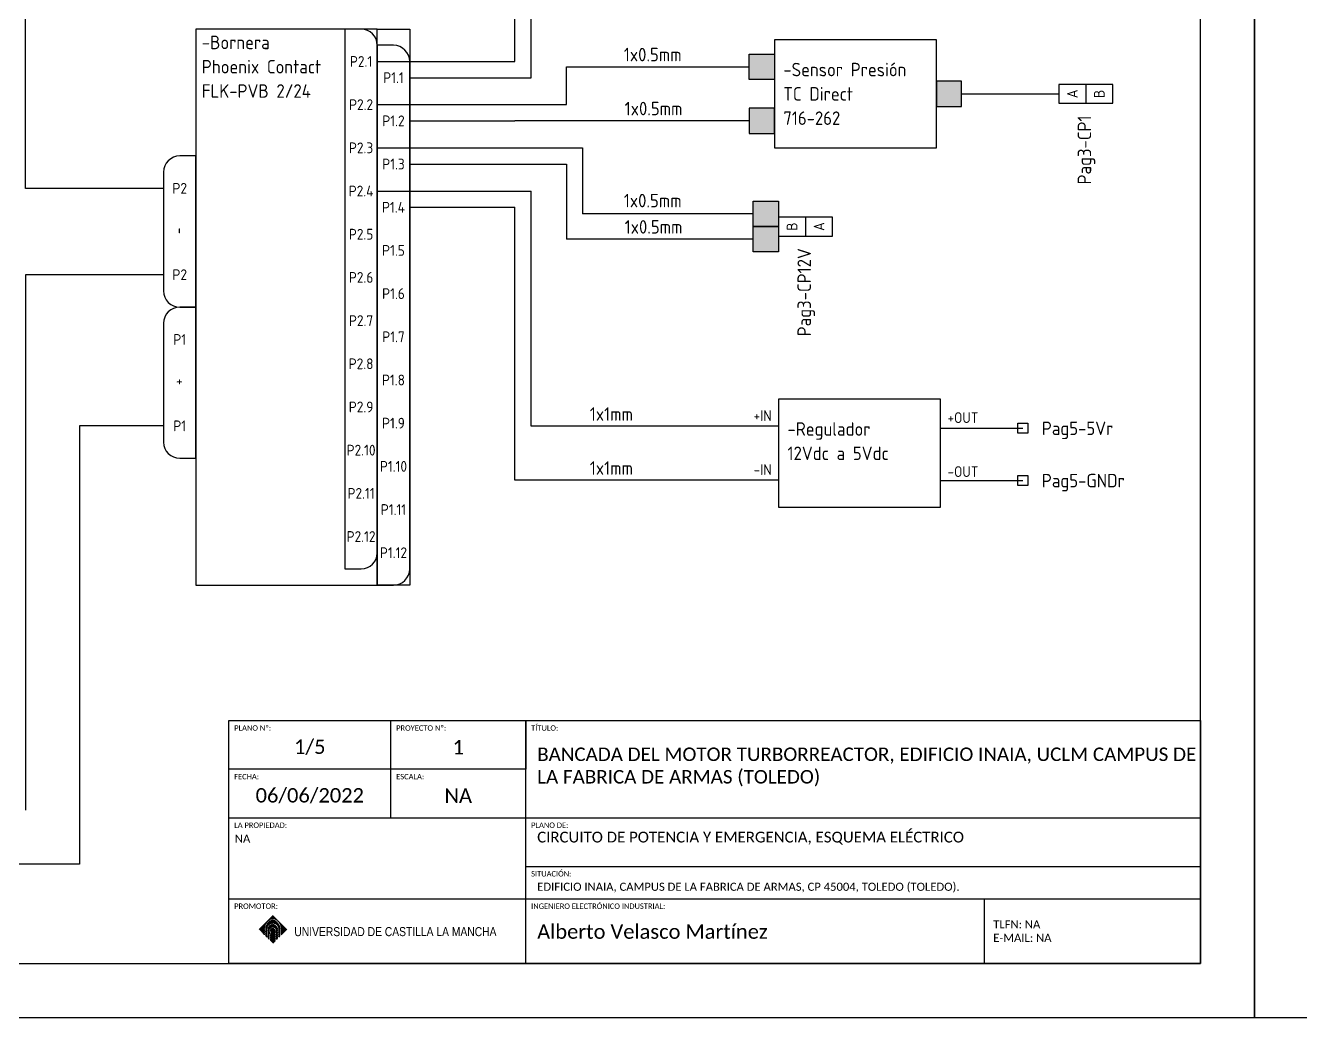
# Model space of a CAD drawing. Header units: millimetres. Extents: x 0 to 2100, y 0 to 297.
# Drawn here: x 192.3 to 428.5, y 0 to 183.8 of the extents above; entities that cross this region are included whole.
import ezdxf
from ezdxf.enums import TextEntityAlignment as Align

# ---------------------------------------------------------------- set-up
doc = ezdxf.new("R2010")
doc.units = ezdxf.units.MM
doc.layers.add('00_Leyenda', color=250, linetype='Continuous', lineweight=15)
doc.layers.add('Cajetin', color=7, linetype='Continuous', plot=False)
for name, color, linetype in [('Cajetin1', 7, 'Continuous'), ('Hoja', 7, 'Continuous'), ('MISC', 7, 'Continuous'), ('SYMS', 7, 'Continuous'), ('TAGS', 178, 'Continuous'), ('TERMS', 250, 'Continuous'), ('WIREREF', 10, 'Continuous')]:
    doc.layers.add(name, color=color, linetype=linetype)
doc.layers.add('LOGO CLM', color=7, linetype='Continuous', true_color=0xffffff)
doc.styles.add('estilo3', font='gdt.shx')
doc.styles.get("Standard").update_dxf_attribs({"font": 'arial.ttf'})
doc.styles.add('WD', font='isocp2.shx')
doc.styles.add('WD_IEC', font='ISOCP2.shx', dxfattribs={"width": 0.9, "height": 4})

# ---------------------------------------------------------------- blocks, each defined once
blk = doc.blocks.new('HCN1_14P_321D')
at = {"layer": 'SYMS'}
for p, q in [((0, 6), (-3, 6)), ((0, -22), (0, 6)), ((-6, 3), (-6, -19)), ((-3, -22), (0, -22))]:
    blk.add_line(p, q, dxfattribs=at)
for centre, start, end in [((-3, 3), 90, 180), ((-3, -19), 180, 270)]:
    blk.add_arc(centre, 3, start, end, dxfattribs=at)
at = {"layer": 'SYMS', "style": 'WD_IEC'}
for tag, p in [('DESC1', (-2, 25.5)), ('DESC2', (-2, 22)), ('DESC3', (-2, 18.5)), ('INST', (-2, 15)), ('LOC', (-2, 11.5)), ('TAG1', (-2, 8))]:
    blk.add_attdef(tag, text='', height=2.5, dxfattribs=at).set_placement(p, align=Align.RIGHT)
for tag, p, height in [('XREF', (19, 7.42), 2.5), ('X4_TINY_DOT_DONT_REMOVE_01P', (-6, 0), 0.0016), ('X4_TINY_DOT_DONT_REMOVE_02P', (-6, -16), 0.0016)]:
    blk.add_attdef(tag, p, '', height=height, dxfattribs=at)
at = {"layer": 'SYMS', "linetype": 'Continuous', "style": 'WD_IEC', "width": 0.9, "flags": 8}
for tag, p in [('TERMDESC01P', (-8, 1)), ('TERMDESC02P', (-8, -15))]:
    blk.add_attdef(tag, text='', height=2, dxfattribs=at).set_placement(p, align=Align.RIGHT)
at = {"layer": 'SYMS', "style": 'WD_IEC'}
for tag, p in [('TERM01P', (-3, 0)), ('TERM02P', (-3, -16))]:
    blk.add_attdef(tag, text='', height=2, dxfattribs=at).set_placement(p, align=Align.MIDDLE_CENTER)
at = {"layer": 'SYMS', "style": 'WD_IEC', "flags": 1}
for tag, p, height in [('X4TERM01P', (-6, 0), 0.32), ('ASSYCODE', (-5, -2.5), 1), ('WDBLKNAM', (-2.48, -0.99), 0.32), ('GENDER', (-2.43, -0.43), 0.32), ('MFG', (5.25, -3.5), 1.5), ('FAMILY', (-5, -4), 1), ('CATDESC', (-5, -5.5), 1), ('ACE_FLAG', (0, -3.33), 0.32), ('CAT', (5.25, -6), 1.5), ('X4TERM02P', (-6, -16), 0.32), ('X8LINK', (-3, -24), 0.32)]:
    blk.add_attdef(tag, p, '', height=height, dxfattribs=at)
at = {"layer": 'SYMS', "linetype": 'Continuous', "style": 'WD_IEC', "width": 0.9, "flags": 8}
for tag, p in [('X4WIRE01P', (-8, -1)), ('X4WIRE02P', (-8, -17))]:
    blk.add_attdef(tag, text='', height=2, dxfattribs=at).set_placement(p, align=Align.TOP_RIGHT)
blk = doc.blocks.new('HCN1_14P_32B4')
at = {"layer": 'SYMS'}
for p, q in [((0, 6), (-3, 6)), ((0, -22), (0, 6)), ((-6, 3), (-6, -19)), ((-3, -22), (0, -22))]:
    blk.add_line(p, q, dxfattribs=at)
for centre, start, end in [((-3, 3), 90, 180), ((-3, -19), 180, 270)]:
    blk.add_arc(centre, 3, start, end, dxfattribs=at)
at = {"layer": 'SYMS', "style": 'WD_IEC'}
for tag, p in [('DESC1', (-2, 25.5)), ('DESC2', (-2, 22)), ('DESC3', (-2, 18.5)), ('INST', (-2, 15)), ('LOC', (-2, 11.5)), ('TAG1', (-2, 8))]:
    blk.add_attdef(tag, text='', height=2.5, dxfattribs=at).set_placement(p, align=Align.RIGHT)
for tag, p, height in [('XREF', (19, 7.42), 2.5), ('X4_TINY_DOT_DONT_REMOVE_01P', (-6, 0), 0.0016), ('X4_TINY_DOT_DONT_REMOVE_02P', (-6, -16), 0.0016)]:
    blk.add_attdef(tag, p, '', height=height, dxfattribs=at)
at = {"layer": 'SYMS', "linetype": 'Continuous', "style": 'WD_IEC', "width": 0.9, "flags": 8}
for tag, p in [('TERMDESC01P', (-8, 1)), ('TERMDESC02P', (-8, -15))]:
    blk.add_attdef(tag, text='', height=2, dxfattribs=at).set_placement(p, align=Align.RIGHT)
at = {"layer": 'SYMS', "style": 'WD_IEC'}
for tag, p in [('TERM01P', (-3, 0)), ('TERM02P', (-3, -16))]:
    blk.add_attdef(tag, text='', height=2, dxfattribs=at).set_placement(p, align=Align.MIDDLE_CENTER)
at = {"layer": 'SYMS', "style": 'WD_IEC', "flags": 1}
for tag, p, height in [('X4TERM01P', (-6, 0), 0.32), ('ASSYCODE', (-5, -2.5), 1), ('WDBLKNAM', (-2.48, -0.99), 0.32), ('GENDER', (-2.43, -0.43), 0.32), ('MFG', (5.25, -3.5), 1.5), ('FAMILY', (-5, -4), 1), ('CATDESC', (-5, -5.5), 1), ('ACE_FLAG', (0, -3.33), 0.32), ('CAT', (5.25, -6), 1.5), ('X4TERM02P', (-6, -16), 0.32), ('X8LINK', (-3, -24), 0.32)]:
    blk.add_attdef(tag, p, '', height=height, dxfattribs=at)
at = {"layer": 'SYMS', "linetype": 'Continuous', "style": 'WD_IEC', "width": 0.9, "flags": 8}
for tag, p in [('X4WIRE01P', (-8, -1)), ('X4WIRE02P', (-8, -17))]:
    blk.add_attdef(tag, text='', height=2, dxfattribs=at).set_placement(p, align=Align.TOP_RIGHT)
blk = doc.blocks.new('HCN2_11P_3BE9')
at = {"layer": 'SYMS'}
for p, q in [((3, 6), (0, 6)), ((0, 6), (0, -94)), ((6, -91), (6, 3)), ((0, -94), (3, -94))]:
    blk.add_line(p, q, dxfattribs=at)
for centre, start, end in [((3, 3), 360, 90), ((3, -91), 270, 0)]:
    blk.add_arc(centre, 3, start, end, dxfattribs=at)
at = {"layer": 'SYMS', "style": 'WD_IEC'}
for tag, p, height in [('DESC1', (2, 25.5), 2.5), ('DESC2', (2, 22), 2.5), ('DESC3', (2, 18.5), 2.5), ('INST', (2, 15), 2.5), ('LOC', (2, 11.5), 2.5), ('TAG2', (2, 8), 2.5), ('XREF', (18.33, 7.42), 2.5), ('X1_TINY_DOT_DONT_REMOVE_01P', (6, 0), 0.0016), ('X1_TINY_DOT_DONT_REMOVE_02P', (6, -8), 0.0016), ('X1_TINY_DOT_DONT_REMOVE_03P', (6, -16), 0.0016), ('X1_TINY_DOT_DONT_REMOVE_04P', (6, -24), 0.0016), ('X1_TINY_DOT_DONT_REMOVE_05P', (6, -32), 0.0016), ('X1_TINY_DOT_DONT_REMOVE_06P', (6, -40), 0.0016), ('X1_TINY_DOT_DONT_REMOVE_07P', (6, -48), 0.0016), ('X1_TINY_DOT_DONT_REMOVE_08P', (6, -56), 0.0016), ('X1_TINY_DOT_DONT_REMOVE_09P', (6, -64), 0.0016), ('X1_TINY_DOT_DONT_REMOVE_10P', (6, -72), 0.0016), ('X1_TINY_DOT_DONT_REMOVE_11P', (6, -80), 0.0016), ('X1_TINY_DOT_DONT_REMOVE_12P', (6, -88), 0.0016)]:
    blk.add_attdef(tag, p, '', height=height, dxfattribs=at)
at = {"layer": 'SYMS', "flags": 1}
for tag, p, height, style in [('X2LINK', (3, 8), 0.32, 'WD_IEC'), ('WDBLKNAM', (0, 0), 0.01, 'WD'), ('X1TERM01P', (6, 0), 0.32, 'WD_IEC'), ('GENDER', (2.93, -1.23), 0.32, 'WD_IEC'), ('FAMILY', (-5, -4), 1, 'WD_IEC'), ('ACE_FLAG', (0, -3.33), 0.32, 'WD_IEC'), ('X1TERM02P', (6, -8), 0.32, 'WD_IEC'), ('X1TERM03P', (6, -16), 0.32, 'WD_IEC'), ('X1TERM04P', (6, -24), 0.32, 'WD_IEC'), ('X1TERM05P', (6, -32), 0.32, 'WD_IEC'), ('X1TERM06P', (6, -40), 0.32, 'WD_IEC'), ('X1TERM07P', (6, -48), 0.32, 'WD_IEC'), ('X1TERM08P', (6, -56), 0.32, 'WD_IEC'), ('X1TERM09P', (6, -64), 0.32, 'WD_IEC'), ('X1TERM10P', (6, -72), 0.32, 'WD_IEC'), ('X1TERM11P', (6, -80), 0.32, 'WD_IEC'), ('X1TERM12P', (6, -88), 0.32, 'WD_IEC'), ('X8LINK', (3, -96), 0.32, 'WD_IEC')]:
    blk.add_attdef(tag, p, '', height=height, dxfattribs=dict(at, style=style))
at = {"layer": 'SYMS', "linetype": 'Continuous', "style": 'WD_IEC', "width": 0.9, "flags": 8}
for tag, p in [('TERMDESC01P', (8, 1)), ('TERMDESC02P', (8, -7)), ('TERMDESC03P', (8, -15)), ('TERMDESC04P', (8, -23)), ('TERMDESC05P', (8, -31)), ('TERMDESC06P', (8, -39)), ('TERMDESC07P', (8, -47)), ('TERMDESC08P', (8, -55)), ('TERMDESC09P', (8, -63)), ('TERMDESC10P', (8, -71)), ('TERMDESC11P', (8, -79)), ('TERMDESC12P', (8, -87))]:
    blk.add_attdef(tag, p, '', height=2, dxfattribs=at)
at = {"layer": 'SYMS', "style": 'WD_IEC'}
for tag, p in [('TERM01P', (3, 0)), ('TERM02P', (3, -8)), ('TERM03P', (3, -16)), ('TERM04P', (3, -24)), ('TERM05P', (3, -32)), ('TERM06P', (3, -40)), ('TERM07P', (3, -48)), ('TERM08P', (3, -56)), ('TERM09P', (3, -64)), ('TERM10P', (3, -72)), ('TERM11P', (3, -80)), ('TERM12P', (3, -88))]:
    blk.add_attdef(tag, text='', height=2, dxfattribs=at).set_placement(p, align=Align.MIDDLE_CENTER)
at = {"layer": 'SYMS', "linetype": 'Continuous', "style": 'WD_IEC', "width": 0.9, "flags": 8}
for tag, p in [('X1WIRE01P', (8, -1)), ('X1WIRE02P', (8, -9)), ('X1WIRE03P', (8, -17)), ('X1WIRE04P', (8, -25)), ('X1WIRE05P', (8, -33)), ('X1WIRE06P', (8, -41)), ('X1WIRE07P', (8, -49)), ('X1WIRE08P', (8, -57)), ('X1WIRE09P', (8, -65)), ('X1WIRE10P', (8, -73)), ('X1WIRE11P', (8, -81)), ('X1WIRE12P', (8, -89))]:
    blk.add_attdef(tag, text='', height=2, dxfattribs=at).set_placement(p, align=Align.TOP_LEFT)
blk = doc.blocks.new('HCN2_11P_3E40')
at = {"layer": 'SYMS'}
for p, q in [((3, 6), (0, 6)), ((0, 6), (0, -94)), ((6, -91), (6, 3)), ((0, -94), (3, -94))]:
    blk.add_line(p, q, dxfattribs=at)
for centre, start, end in [((3, 3), 0, 90), ((3, -91), 270, 0)]:
    blk.add_arc(centre, 3, start, end, dxfattribs=at)
at = {"layer": 'SYMS', "style": 'WD_IEC'}
for tag, p, height in [('DESC1', (2, 25.5), 2.5), ('DESC2', (2, 22), 2.5), ('DESC3', (2, 18.5), 2.5), ('INST', (2, 15), 2.5), ('LOC', (2, 11.5), 2.5), ('TAG2', (2, 8), 2.5), ('XREF', (18.33, 7.42), 2.5), ('X1_TINY_DOT_DONT_REMOVE_01P', (6, 0), 0.0016), ('X1_TINY_DOT_DONT_REMOVE_02P', (6, -8), 0.0016), ('X1_TINY_DOT_DONT_REMOVE_03P', (6, -16), 0.0016), ('X1_TINY_DOT_DONT_REMOVE_04P', (6, -24), 0.0016), ('X1_TINY_DOT_DONT_REMOVE_05P', (6, -32), 0.0016), ('X1_TINY_DOT_DONT_REMOVE_06P', (6, -40), 0.0016), ('X1_TINY_DOT_DONT_REMOVE_07P', (6, -48), 0.0016), ('X1_TINY_DOT_DONT_REMOVE_08P', (6, -56), 0.0016), ('X1_TINY_DOT_DONT_REMOVE_09P', (6, -64), 0.0016), ('X1_TINY_DOT_DONT_REMOVE_10P', (6, -72), 0.0016), ('X1_TINY_DOT_DONT_REMOVE_11P', (6, -80), 0.0016), ('X1_TINY_DOT_DONT_REMOVE_12P', (6, -88), 0.0016)]:
    blk.add_attdef(tag, p, '', height=height, dxfattribs=at)
at = {"layer": 'SYMS', "flags": 1}
for tag, p, height, style in [('X2LINK', (3, 8), 0.32, 'WD_IEC'), ('WDBLKNAM', (0, 0), 0.01, 'WD'), ('X1TERM01P', (6, 0), 0.32, 'WD_IEC'), ('GENDER', (2.93, -1.23), 0.32, 'WD_IEC'), ('FAMILY', (-5, -4), 1, 'WD_IEC'), ('ACE_FLAG', (0, -3.33), 0.32, 'WD_IEC'), ('X1TERM02P', (6, -8), 0.32, 'WD_IEC'), ('X1TERM03P', (6, -16), 0.32, 'WD_IEC'), ('X1TERM04P', (6, -24), 0.32, 'WD_IEC'), ('X1TERM05P', (6, -32), 0.32, 'WD_IEC'), ('X1TERM06P', (6, -40), 0.32, 'WD_IEC'), ('X1TERM07P', (6, -48), 0.32, 'WD_IEC'), ('X1TERM08P', (6, -56), 0.32, 'WD_IEC'), ('X1TERM09P', (6, -64), 0.32, 'WD_IEC'), ('X1TERM10P', (6, -72), 0.32, 'WD_IEC'), ('X1TERM11P', (6, -80), 0.32, 'WD_IEC'), ('X1TERM12P', (6, -88), 0.32, 'WD_IEC'), ('X8LINK', (3, -96), 0.32, 'WD_IEC')]:
    blk.add_attdef(tag, p, '', height=height, dxfattribs=dict(at, style=style))
at = {"layer": 'SYMS', "linetype": 'Continuous', "style": 'WD_IEC', "width": 0.9, "flags": 8}
for tag, p in [('TERMDESC01P', (8, 1)), ('TERMDESC02P', (8, -7)), ('TERMDESC03P', (8, -15)), ('TERMDESC04P', (8, -23)), ('TERMDESC05P', (8, -31)), ('TERMDESC06P', (8, -39)), ('TERMDESC07P', (8, -47)), ('TERMDESC08P', (8, -55)), ('TERMDESC09P', (8, -63)), ('TERMDESC10P', (8, -71)), ('TERMDESC11P', (8, -79)), ('TERMDESC12P', (8, -87))]:
    blk.add_attdef(tag, p, '', height=2, dxfattribs=at)
at = {"layer": 'SYMS', "style": 'WD_IEC'}
for tag, p in [('TERM01P', (3, 0)), ('TERM02P', (3, -8)), ('TERM03P', (3, -16)), ('TERM04P', (3, -24)), ('TERM05P', (3, -32)), ('TERM06P', (3, -40)), ('TERM07P', (3, -48)), ('TERM08P', (3, -56)), ('TERM09P', (3, -64)), ('TERM10P', (3, -72)), ('TERM11P', (3, -80)), ('TERM12P', (3, -88))]:
    blk.add_attdef(tag, text='', height=2, dxfattribs=at).set_placement(p, align=Align.MIDDLE_CENTER)
at = {"layer": 'SYMS', "linetype": 'Continuous', "style": 'WD_IEC', "width": 0.9, "flags": 8}
for tag, p in [('X1WIRE01P', (8, -1)), ('X1WIRE02P', (8, -9)), ('X1WIRE03P', (8, -17)), ('X1WIRE04P', (8, -25)), ('X1WIRE05P', (8, -33)), ('X1WIRE06P', (8, -41)), ('X1WIRE07P', (8, -49)), ('X1WIRE08P', (8, -57)), ('X1WIRE09P', (8, -65)), ('X1WIRE10P', (8, -73)), ('X1WIRE11P', (8, -81)), ('X1WIRE12P', (8, -89))]:
    blk.add_attdef(tag, text='', height=2, dxfattribs=at).set_placement(p, align=Align.TOP_LEFT)
blk = doc.blocks.new('VSP1001')
for p, q in [((1.75, 5), (-1.75, 5)), ((-1.75, 5), (-1.75, -5)), ((1.75, -5), (1.75, 5)), ((1.75, 0), (-1.75, 0)), ((-1.75, -5), (1.75, -5))]:
    blk.add_line(p, q)
at = {"linetype": 'Continuous', "style": 'WD_IEC', "width": 0.9, "flags": 8}
blk.add_attdef('TERMDESC01', (-1, 6), '', height=2, rotation=90, dxfattribs=at)
blk.add_attdef('X2WIRE01', text='', height=2, rotation=90, dxfattribs=at).set_placement((1, 6), align=Align.TOP_LEFT)
at = {"style": 'WD_IEC'}
for tag, p in [('INST', (-4, 5)), ('LOC', (-4, 2)), ('TAG1', (-4, -1)), ('DESC1', (-4, -4.1)), ('DESC2', (-4, -7.85)), ('DESC3', (-4, -11.6))]:
    blk.add_attdef(tag, text='', height=2.5, dxfattribs=at).set_placement(p, align=Align.RIGHT)
at = {"style": 'WD_IEC', "width": 0.9, "flags": 1}
for tag, p in [('ACE_FLAG', (-0.5, 4.5)), ('X2TERM01', (0, 5)), ('CAT', (-0.96, 0.48)), ('MFG', (-0.88, 1.65)), ('ASSYCODE', (-1.03, -0.58)), ('FAMILY', (-1.03, -1.66)), ('X8TERM02', (0, -5))]:
    blk.add_attdef(tag, p, '', height=0.25, dxfattribs=at)
at = {"style": 'WD_IEC'}
for tag, p in [('TERM01', (0, 2.5)), ('TERM02', (0, -2.5))]:
    blk.add_attdef(tag, text='', height=2, dxfattribs=at).set_placement(p, align=Align.MIDDLE_CENTER)
at = {"linetype": 'Continuous', "style": 'WD_IEC', "width": 0.9, "flags": 8}
blk.add_attdef('TERMDESC02', text='', height=2, rotation=90, dxfattribs=at).set_placement((-1, -6), align=Align.RIGHT)
blk.add_attdef('X8WIRE02', text='', height=2, rotation=90, dxfattribs=at).set_placement((1, -6), align=Align.TOP_RIGHT)

msp = doc.modelspace()

# ---------------------------------------------------------------- hatches: boundary and pattern name
h = msp.add_hatch(color=256)
h.dxf.hatch_style = 1
h.paths.add_polyline_path([(331.06, 178.43), (326.38, 178.43), (326.38, 173.75), (331.06, 173.75)])
h = msp.add_hatch(color=2)
h.dxf.hatch_style = 1
h.paths.add_polyline_path([(365.74, 173.43), (361.06, 173.43), (361.06, 168.75), (365.74, 168.75)])
h = msp.add_hatch(color=1)
h.dxf.hatch_style = 1
h.paths.add_polyline_path([(331.06, 168.43), (326.38, 168.43), (326.38, 163.75), (331.06, 163.75)])
h = msp.add_hatch(color=1)
h.dxf.hatch_style = 1
h.paths.add_polyline_path([(331.83, 146.51), (327.15, 146.51), (327.15, 141.83), (331.83, 141.83)])
at = {"layer": 'WIREREF', "true_color": 0x000000}
h = msp.add_hatch(color=18, dxfattribs=at)
h.dxf.hatch_style = 1
h.paths.add_polyline_path([(327.15, 151.19), (327.15, 146.51), (331.83, 146.51), (331.83, 151.19)])

# ---------------------------------------------------------------- linework, layer by layer
for points in [[(257.5, 183.09), (223.91, 183.09), (223.91, 80.09), (257.5, 80.09)], [(257.5, 183.09), (263.5, 183.09), (263.5, 80.09), (257.5, 80.09)], [(331.06, 161.09), (361.06, 161.09), (361.06, 181.09), (331.06, 181.09)], [(326.38, 178.43), (331.06, 178.43), (331.06, 173.75), (326.38, 173.75)], [(361.06, 168.75), (365.74, 168.75), (365.74, 173.43), (361.06, 173.43)], [(326.38, 163.75), (331.06, 163.75), (331.06, 168.43), (326.38, 168.43)], [(327.15, 151.19), (331.83, 151.19), (331.83, 146.51), (327.15, 146.51)], [(327.15, 146.51), (331.83, 146.51), (331.83, 141.83), (327.15, 141.83)], [(331.83, 94.51), (361.83, 94.51), (361.83, 114.51), (331.83, 114.51)]]:
    msp.add_lwpolyline(points, close=True)
at = {"color": 18, "true_color": 0x000000}
for points in [[(376.14, 110.08), (378.01, 110.08), (378.01, 108.21), (376.14, 108.21)], [(376.14, 100.39), (378.01, 100.39), (378.01, 98.52), (376.14, 98.52)]]:
    msp.add_lwpolyline(points, close=True, dxfattribs=at)
at = {"layer": 'Cajetin'}
msp.add_line((285, 46), (285, 55), dxfattribs=at)
at = {"layer": 'Cajetin1'}
for p, q in [((260, 37), (260, 55)), ((285, 46), (230, 46)), ((230, 37), (410, 37)), ((285, 28), (410, 28)), ((370, 10), (370, 22))]:
    msp.add_line(p, q, dxfattribs=at)
for points in [[(20, 10), (410, 10), (410, 287), (20, 287)], [(410, 55), (410, 37), (410, 10), (230, 10), (230, 55)]]:
    msp.add_lwpolyline(points, close=True, dxfattribs=at)
for points in [[(285, 55), (285, 46), (230, 46)], [(230, 22), (285, 22), (285, 46)], [(285, 10), (285, 22), (410, 22)]]:
    msp.add_lwpolyline(points, dxfattribs=at)
at = {"layer": 'Hoja'}
for points in [[(0, 0), (420, 0), (420, 297), (0, 297)], [(420, 0), (840, 0), (840, 297), (420, 297)]]:
    msp.add_lwpolyline(points, close=True, dxfattribs=at)
at = {"layer": 'LOGO CLM', "color": 234, "true_color": 0x971c47}
for p, q in [((235.61, 16.31), (238.19, 18.89)), ((235.65, 16.28), (237.14, 17.76)), ((235.69, 16.24), (236.9, 17.45)), ((235.73, 16.2), (236.81, 17.28)), ((235.77, 16.16), (236.75, 17.15)), ((235.8, 16.12), (236.71, 17.03)), ((235.84, 16.09), (236.68, 16.93)), ((235.88, 16.05), (236.66, 16.83)), ((235.92, 16.01), (236.64, 16.73)), ((235.96, 15.97), (236.63, 16.65)), ((235.99, 15.94), (236.62, 16.57)), ((236.86, 16.57), (237.26, 16.97)), ((236.86, 16.49), (237.16, 16.8)), ((236.86, 16.42), (237.12, 16.68)), ((236.86, 16.34), (237.09, 16.58)), ((236.87, 16.66), (238.29, 18.08)), ((236.88, 16.75), (238.23, 18.09)), ((236.9, 16.84), (238.17, 18.11)), ((236.93, 16.95), (238.07, 18.09)), ((236.97, 17.06), (237.96, 18.05)), ((237.03, 17.2), (237.82, 17.99)), ((237.13, 17.37), (237.65, 17.89)), ((237.24, 17.86), (238.23, 18.85)), ((237.28, 16.39), (238.13, 17.23)), ((237.28, 16.32), (238.2, 17.23)), ((237.28, 16.24), (238.27, 17.23)), ((237.29, 16.47), (238.04, 17.23)), ((237.31, 16.57), (237.95, 17.21)), ((237.34, 16.68), (237.84, 17.18)), ((237.42, 16.83), (237.68, 17.1)), ((237.55, 18.1), (238.27, 18.82)), ((237.55, 17.26), (238.34, 18.06)), ((237.7, 16.13), (238.12, 16.55)), ((237.71, 18.19), (238.31, 18.78)), ((237.71, 16.06), (238.19, 16.55)), ((237.72, 17.36), (238.4, 18.03)), ((237.72, 16), (238.26, 16.54)), ((237.72, 16.23), (238.03, 16.53)), ((237.75, 16.63), (238.34, 17.22)), ((237.84, 17.4), (238.45, 18.01)), ((237.85, 18.25), (238.34, 18.74)), ((237.92, 16.72), (238.4, 17.2)), ((237.94, 17.43), (238.5, 17.99)), ((237.97, 18.29), (238.38, 18.7)), ((238.02, 16.75), (238.46, 17.18)), ((238.03, 17.44), (238.55, 17.96)), ((238.07, 18.32), (238.42, 18.66)), ((238.11, 17.45), (238.6, 17.94)), ((238.11, 16.76), (238.51, 17.16)), ((238.17, 18.34), (238.46, 18.63)), ((238.19, 17.45), (238.65, 17.91)), ((238.19, 16.76), (238.56, 17.14)), ((238.23, 18.32), (238.49, 18.59)), ((238.25, 16.76), (238.61, 17.11)), ((238.26, 17.45), (238.69, 17.88)), ((238.29, 18.3), (238.53, 18.55)), ((238.32, 16.74), (238.66, 17.08)), ((238.33, 17.44), (238.74, 17.85)), ((238.35, 18.29), (238.57, 18.51)), ((238.37, 16.72), (238.7, 17.05)), ((238.39, 17.42), (238.78, 17.81)), ((238.4, 18.27), (238.61, 18.47)), ((238.43, 16.7), (238.74, 17.02)), ((238.45, 17.41), (238.82, 17.78)), ((238.46, 18.25), (238.65, 18.44)), ((238.48, 16.68), (238.78, 16.98)), ((238.51, 18.22), (238.68, 18.4)), ((238.51, 17.39), (238.87, 17.75)), ((238.52, 16.65), (238.82, 16.94)), ((238.56, 18.2), (238.72, 18.36)), ((238.57, 17.37), (238.91, 17.71)), ((238.57, 16.61), (238.85, 16.9)), ((238.61, 18.18), (238.76, 18.32)), ((238.61, 16.58), (238.88, 16.85)), ((238.62, 17.35), (238.95, 17.67)), ((238.64, 16.54), (238.91, 16.81)), ((238.66, 18.15), (238.8, 18.28)), ((238.67, 17.32), (238.98, 17.64)), ((238.68, 16.5), (238.94, 16.76)), ((238.71, 18.12), (238.84, 18.25)), ((238.71, 16.45), (238.96, 16.71)), ((238.72, 17.3), (239.02, 17.6)), ((238.74, 16.4), (238.99, 16.65)), ((238.76, 18.09), (238.87, 18.21)), ((238.76, 16.35), (239, 16.6)), ((238.77, 17.27), (239.05, 17.56)), ((238.78, 16.3), (239.02, 16.53)), ((238.81, 18.07), (238.91, 18.17)), ((238.81, 17.24), (239.09, 17.51)), ((238.85, 18.03), (238.95, 18.13)), ((238.85, 17.2), (239.12, 17.47)), ((238.89, 18), (238.99, 18.1)), ((238.89, 17.17), (239.15, 17.43)), ((238.93, 17.13), (239.18, 17.38)), ((238.94, 17.97), (239.03, 18.06)), ((238.97, 17.09), (239.21, 17.34)), ((238.98, 17.94), (239.06, 18.02)), ((239, 17.05), (239.24, 17.29)), ((239.02, 17.9), (239.1, 17.98)), ((239.04, 17.01), (239.27, 17.24)), ((239.06, 17.87), (239.14, 17.94)), ((239.07, 16.96), (239.29, 17.19)), ((239.1, 17.83), (239.18, 17.91)), ((239.1, 16.92), (239.32, 17.14)), ((239.12, 16.87), (239.34, 17.08)), ((239.14, 17.79), (239.21, 17.87)), ((239.15, 16.82), (239.36, 17.03)), ((239.17, 17.75), (239.25, 17.83)), ((239.17, 16.76), (239.38, 16.97)), ((239.19, 16.71), (239.4, 16.91)), ((239.21, 17.71), (239.29, 17.79)), ((239.21, 16.65), (239.41, 16.85)), ((239.23, 16.59), (239.43, 16.79)), ((239.24, 17.67), (239.33, 17.75)), ((239.24, 16.53), (239.44, 16.73)), ((239.25, 16.46), (239.45, 16.66)), ((239.25, 16.39), (239.46, 16.59)), ((239.28, 17.63), (239.37, 17.72)), ((239.31, 17.58), (239.4, 17.68)), ((239.34, 17.54), (239.44, 17.64)), ((239.37, 17.49), (239.48, 17.6)), ((239.4, 17.45), (239.52, 17.56)), ((239.43, 17.4), (239.56, 17.53)), ((239.45, 17.35), (239.59, 17.49)), ((239.48, 17.3), (239.63, 17.45)), ((239.5, 17.25), (239.67, 17.41)), ((239.53, 17.2), (239.71, 17.38)), ((239.55, 17.14), (239.75, 17.34)), ((239.57, 17.09), (239.78, 17.3)), ((239.59, 17.03), (239.82, 17.26)), ((239.61, 16.97), (239.86, 17.22)), ((239.62, 16.91), (239.9, 17.19)), ((239.64, 16.85), (239.93, 17.15)), ((239.65, 16.79), (239.97, 17.11)), ((239.66, 16.72), (240.01, 17.07)), ((239.67, 16.65), (240.05, 17.03)), ((239.67, 16.58), (240.09, 17)), ((239.68, 16.51), (240.12, 16.96)), ((239.68, 16.44), (240.16, 16.92)), ((239.68, 16.36), (240.2, 16.88)), ((239.68, 16.28), (240.24, 16.84)), ((239.68, 16.21), (240.28, 16.81)), ((239.68, 16.13), (240.31, 16.77)), ((239.68, 16.06), (240.35, 16.73)), ((239.68, 15.98), (240.39, 16.69)), ((239.68, 15.91), (240.43, 16.66)), ((239.68, 15.83), (240.47, 16.62)), ((239.68, 15.75), (240.5, 16.58)), ((239.68, 15.68), (240.54, 16.54)), ((236.03, 15.9), (236.62, 16.49)), ((236.07, 15.86), (236.62, 16.41)), ((236.11, 15.82), (236.62, 16.33)), ((236.15, 15.78), (236.62, 16.26)), ((236.18, 15.75), (236.62, 16.18)), ((236.22, 15.71), (236.62, 16.11)), ((236.26, 15.67), (236.62, 16.03)), ((236.3, 15.63), (236.62, 15.96)), ((236.33, 15.59), (236.62, 15.88)), ((236.37, 15.56), (236.62, 15.8)), ((236.41, 15.52), (236.62, 15.73)), ((236.45, 15.48), (236.62, 15.65)), ((236.49, 15.44), (236.62, 15.58)), ((236.52, 15.4), (236.62, 15.5)), ((236.56, 15.37), (236.62, 15.42)), ((236.6, 15.33), (236.62, 15.35)), ((236.86, 16.27), (237.08, 16.49)), ((236.86, 16.19), (237.07, 16.4)), ((236.86, 16.12), (237.07, 16.33)), ((236.86, 16.04), (237.07, 16.25)), ((236.86, 15.96), (237.07, 16.18)), ((236.86, 15.89), (237.07, 16.1)), ((236.86, 15.81), (237.07, 16.03)), ((236.86, 15.74), (237.07, 15.95)), ((236.86, 15.66), (237.07, 15.87)), ((236.86, 15.58), (237.07, 15.8)), ((236.86, 15.51), (237.07, 15.72)), ((236.86, 15.43), (237.07, 15.65)), ((236.86, 15.36), (237.07, 15.57)), ((236.86, 15.28), (237.07, 15.49)), ((236.86, 15.21), (237.07, 15.42)), ((236.86, 15.13), (237.07, 15.34)), ((236.87, 15.06), (237.07, 15.27)), ((236.9, 15.03), (237.07, 15.19)), ((236.94, 14.99), (237.07, 15.12)), ((236.98, 14.95), (237.07, 15.04)), ((237.02, 14.91), (237.07, 14.96)), ((237.05, 14.87), (237.07, 14.89)), ((237.28, 16.16), (237.62, 16.5)), ((237.28, 16.09), (237.53, 16.33)), ((237.28, 16.01), (237.5, 16.23)), ((237.28, 15.94), (237.49, 16.14)), ((237.28, 15.86), (237.49, 16.07)), ((237.28, 15.78), (237.5, 16)), ((237.28, 15.71), (237.51, 15.94)), ((237.28, 15.63), (237.53, 15.88)), ((237.28, 15.56), (237.55, 15.82)), ((237.28, 15.48), (237.58, 15.78)), ((237.28, 15.41), (237.61, 15.73)), ((237.28, 15.33), (237.64, 15.69)), ((237.28, 15.25), (237.5, 15.47)), ((237.28, 15.18), (237.49, 15.38)), ((237.28, 15.1), (237.49, 15.31)), ((237.28, 15.03), (237.49, 15.23)), ((237.28, 14.95), (237.49, 15.16)), ((237.28, 14.88), (237.49, 15.08)), ((237.28, 14.8), (237.49, 15)), ((237.28, 14.72), (237.49, 14.93)), ((237.28, 14.65), (237.49, 14.85)), ((237.32, 14.61), (237.49, 14.78)), ((237.36, 14.57), (237.49, 14.7)), ((237.4, 14.53), (237.49, 14.63)), ((237.43, 14.5), (237.49, 14.55)), ((237.47, 14.46), (237.49, 14.47)), ((237.7, 15.37), (238.57, 16.24)), ((237.7, 15.3), (238.59, 16.18)), ((237.7, 15.22), (238.59, 16.12)), ((237.7, 15.15), (238.59, 16.03)), ((237.7, 15.07), (238.56, 15.93)), ((237.7, 15), (238.46, 15.75)), ((237.7, 14.92), (238.46, 15.68)), ((237.7, 14.84), (238.46, 15.6)), ((237.7, 14.77), (238.46, 15.53)), ((237.7, 14.69), (238.52, 15.51)), ((237.7, 14.62), (238.56, 15.48)), ((237.7, 14.54), (238.59, 15.43)), ((237.7, 14.47), (238.59, 15.36)), ((237.7, 14.39), (238.59, 15.28)), ((237.7, 14.31), (238.59, 15.21)), ((237.7, 14.24), (238.59, 15.13)), ((237.73, 14.19), (238.59, 15.05)), ((237.74, 15.94), (238.32, 16.52)), ((237.76, 15.89), (238.37, 16.49)), ((237.77, 14.16), (238.59, 14.98)), ((237.79, 15.84), (238.41, 16.46)), ((237.8, 16.38), (237.87, 16.45)), ((237.81, 14.12), (238.59, 14.9)), ((237.82, 15.8), (238.45, 16.43)), ((237.84, 15.74), (238.49, 16.39)), ((237.84, 15.66), (238.52, 16.35)), ((237.84, 15.59), (238.55, 16.3)), ((237.85, 14.08), (238.59, 14.83)), ((237.89, 14.04), (238.59, 14.75)), ((237.92, 14.01), (238.59, 14.68)), ((237.96, 13.97), (238.59, 14.6)), ((238, 13.93), (238.59, 14.52)), ((238.04, 13.89), (238.59, 14.45)), ((238.08, 13.85), (238.59, 14.37)), ((238.11, 13.82), (238.59, 14.3)), ((238.15, 13.78), (238.59, 14.22)), ((238.68, 15.66), (239.04, 16.02)), ((238.72, 15.63), (239.04, 15.95)), ((238.73, 15.79), (239.04, 16.1)), ((238.75, 15.58), (239.04, 15.87)), ((238.78, 15.92), (239.04, 16.17)), ((238.78, 15.54), (239.04, 15.79)), ((238.8, 16.24), (239.03, 16.47)), ((238.8, 16.02), (239.04, 16.25)), ((238.8, 15.48), (239.04, 15.72)), ((238.81, 16.17), (239.04, 16.4)), ((238.81, 16.1), (239.04, 16.33)), ((238.81, 15.42), (239.04, 15.64)), ((238.81, 15.34), (239.04, 15.57)), ((238.81, 15.26), (239.04, 15.49)), ((238.81, 15.19), (239.04, 15.42)), ((238.81, 15.11), (239.04, 15.34)), ((238.81, 15.04), (239.04, 15.26)), ((238.81, 14.96), (239.04, 15.19)), ((238.81, 14.89), (239.04, 15.11)), ((238.81, 14.81), (239.04, 15.04)), ((238.81, 14.73), (239.04, 14.96)), ((238.81, 14.66), (239.04, 14.89)), ((238.81, 14.58), (239.04, 14.81)), ((238.81, 14.51), (239.04, 14.73)), ((238.85, 14.47), (239.04, 14.66)), ((239.25, 16.31), (239.46, 16.52)), ((239.25, 16.24), (239.46, 16.45)), ((239.25, 16.16), (239.46, 16.37)), ((239.25, 16.09), (239.46, 16.3)), ((239.25, 16.01), (239.46, 16.22)), ((239.25, 15.93), (239.46, 16.15)), ((239.25, 15.86), (239.46, 16.07)), ((239.25, 15.78), (239.46, 15.99)), ((239.25, 15.71), (239.46, 15.92)), ((239.25, 15.63), (239.46, 15.84)), ((239.25, 15.55), (239.46, 15.77)), ((239.25, 15.48), (239.46, 15.69)), ((239.25, 15.4), (239.46, 15.62)), ((239.25, 15.33), (239.46, 15.54)), ((239.25, 15.25), (239.46, 15.46)), ((239.25, 15.18), (239.46, 15.39)), ((239.25, 15.1), (239.46, 15.31)), ((239.25, 15.02), (239.46, 15.24)), ((239.25, 14.95), (239.46, 15.16)), ((239.25, 14.87), (239.46, 15.08)), ((239.68, 15.6), (240.58, 16.5)), ((239.68, 15.53), (240.62, 16.47)), ((239.68, 15.45), (240.65, 16.43)), ((239.68, 15.37), (240.69, 16.39)), ((239.68, 15.3), (240.73, 16.35))]:
    msp.add_line(p, q, dxfattribs=at)
at = {"layer": 'WIREREF'}
for p, q in [((192.34, 153.59), (192.34, 221.96)), ((283, 177.09), (283, 201.88)), ((286, 174.09), (286, 191.88)), ((257.5, 177.09), (283, 177.09)), ((292.52, 169.09), (292.52, 176.09)), ((292.52, 176.09), (326.38, 176.09)), ((263.5, 174.09), (286, 174.09)), ((365.74, 171.09), (383.73, 171.09)), ((257.5, 169.09), (283, 169.09)), ((283, 169.09), (292.52, 169.09)), ((263.5, 166.09), (283, 166.09)), ((292.52, 166.09), (283, 166.09)), ((326.38, 166.09), (292.52, 166.09)), ((257.5, 161.09), (283, 161.09)), ((283, 161.09), (295.52, 161.09)), ((295.52, 161.09), (295.52, 148.85)), ((263.5, 158.09), (283, 158.09)), ((283, 158.09), (292.52, 158.09)), ((292.52, 158.09), (292.52, 144.17)), ((217.91, 153.59), (192.34, 153.59)), ((257.5, 153.09), (286, 153.09)), ((286, 109.51), (286, 153.09)), ((263.5, 150.09), (283, 150.09)), ((283, 99.51), (283, 150.09)), ((327.15, 148.85), (295.52, 148.85)), ((327.15, 144.17), (292.52, 144.17)), ((192.34, 137.59), (192.34, 38.38)), ((217.91, 137.59), (192.34, 137.59)), ((217.91, 109.59), (202.34, 109.59)), ((202.34, 109.59), (202.34, 28.38)), ((331.83, 109.51), (286, 109.51)), ((361.83, 109.14), (377.07, 109.14)), ((331.83, 99.51), (283, 99.51)), ((361.83, 99.45), (377.07, 99.45)), ((202.34, 28.38), (189.47, 28.38))]:
    msp.add_line(p, q, dxfattribs=at)

# ---------------------------------------------------------------- block references
at = {"layer": 'SYMS'}
ref = msp.add_blockref('HCN2_11P_3E40', (251.5, 177.09), dxfattribs=at)
ref.add_attrib('X1_TINY_DOT_DONT_REMOVE_01P', '.', (257.5, 177.09), dxfattribs={"layer": 'MISC', "height": 0.0016, "style": 'WD_IEC'})
ref.add_attrib('TERM01P', 'P2.1', dxfattribs={"layer": 'TERMS', "height": 2, "style": 'WD_IEC'}).set_placement((254.5, 177.09), align=Align.MIDDLE_CENTER)
ref.add_attrib('X1_TINY_DOT_DONT_REMOVE_02P', '.', (257.5, 169.09), dxfattribs={"layer": 'MISC', "height": 0.0016, "style": 'WD_IEC'})
ref.add_attrib('TERM02P', 'P2.2', dxfattribs={"layer": 'TERMS', "height": 2, "style": 'WD_IEC'}).set_placement((254.5, 169.09), align=Align.MIDDLE_CENTER)
ref.add_attrib('X1_TINY_DOT_DONT_REMOVE_03P', '.', (257.5, 161.09), dxfattribs={"layer": 'MISC', "height": 0.0016, "style": 'WD_IEC'})
ref.add_attrib('TERM03P', 'P2.3', dxfattribs={"layer": 'TERMS', "height": 2, "style": 'WD_IEC'}).set_placement((254.5, 161.09), align=Align.MIDDLE_CENTER)
ref.add_attrib('X1_TINY_DOT_DONT_REMOVE_04P', '.', (257.5, 153.09), dxfattribs={"layer": 'MISC', "height": 0.0016, "style": 'WD_IEC'})
ref.add_attrib('TERM04P', 'P2.4', dxfattribs={"layer": 'TERMS', "height": 2, "style": 'WD_IEC'}).set_placement((254.5, 153.09), align=Align.MIDDLE_CENTER)
ref.add_attrib('X1_TINY_DOT_DONT_REMOVE_05P', '.', (257.5, 145.09), dxfattribs={"layer": 'MISC', "height": 0.0016, "style": 'WD_IEC'})
ref.add_attrib('TERM05P', 'P2.5', dxfattribs={"layer": 'TERMS', "height": 2, "style": 'WD_IEC'}).set_placement((254.5, 145.09), align=Align.MIDDLE_CENTER)
ref.add_attrib('X1_TINY_DOT_DONT_REMOVE_06P', '.', (257.5, 137.09), dxfattribs={"layer": 'MISC', "height": 0.0016, "style": 'WD_IEC'})
ref.add_attrib('TERM06P', 'P2.6', dxfattribs={"layer": 'TERMS', "height": 2, "style": 'WD_IEC'}).set_placement((254.5, 137.09), align=Align.MIDDLE_CENTER)
ref.add_attrib('X1_TINY_DOT_DONT_REMOVE_07P', '.', (257.5, 129.09), dxfattribs={"layer": 'MISC', "height": 0.0016, "style": 'WD_IEC'})
ref.add_attrib('TERM07P', 'P2.7', dxfattribs={"layer": 'TERMS', "height": 2, "style": 'WD_IEC'}).set_placement((254.5, 129.09), align=Align.MIDDLE_CENTER)
ref.add_attrib('X1_TINY_DOT_DONT_REMOVE_08P', '.', (257.5, 121.09), dxfattribs={"layer": 'MISC', "height": 0.0016, "style": 'WD_IEC'})
ref.add_attrib('TERM08P', 'P2.8', dxfattribs={"layer": 'TERMS', "height": 2, "style": 'WD_IEC'}).set_placement((254.5, 121.09), align=Align.MIDDLE_CENTER)
ref.add_attrib('X1_TINY_DOT_DONT_REMOVE_09P', '.', (257.5, 113.09), dxfattribs={"layer": 'MISC', "height": 0.0016, "style": 'WD_IEC'})
ref.add_attrib('TERM09P', 'P2.9', dxfattribs={"layer": 'TERMS', "height": 2, "style": 'WD_IEC'}).set_placement((254.5, 113.09), align=Align.MIDDLE_CENTER)
ref.add_attrib('X1_TINY_DOT_DONT_REMOVE_10P', '.', (257.5, 105.09), dxfattribs={"layer": 'MISC', "height": 0.0016, "style": 'WD_IEC'})
ref.add_attrib('TERM10P', 'P2.10', dxfattribs={"layer": 'TERMS', "height": 2, "style": 'WD_IEC'}).set_placement((254.5, 105.09), align=Align.MIDDLE_CENTER)
ref.add_attrib('X1_TINY_DOT_DONT_REMOVE_11P', '.', (257.5, 97.09), dxfattribs={"layer": 'MISC', "height": 0.0016, "style": 'WD_IEC'})
ref.add_attrib('TERM11P', 'P2.11', dxfattribs={"layer": 'TERMS', "height": 2, "style": 'WD_IEC'}).set_placement((254.5, 97.09), align=Align.MIDDLE_CENTER)
ref.add_attrib('X1_TINY_DOT_DONT_REMOVE_12P', '.', (257.5, 89.09), dxfattribs={"layer": 'MISC', "height": 0.0016, "style": 'WD_IEC'})
ref.add_attrib('TERM12P', 'P2.12', dxfattribs={"layer": 'TERMS', "height": 2, "style": 'WD_IEC'}).set_placement((254.5, 89.09), align=Align.MIDDLE_CENTER)
ref = msp.add_blockref('HCN2_11P_3BE9', (257.5, 174.09), dxfattribs=at)
ref.add_attrib('X1_TINY_DOT_DONT_REMOVE_01P', '.', (263.5, 174.09), dxfattribs={"layer": 'MISC', "height": 0.0016, "style": 'WD_IEC'})
ref.add_attrib('TERM01P', 'P1.1', dxfattribs={"layer": 'TERMS', "height": 2, "style": 'WD_IEC'}).set_placement((260.5, 174.09), align=Align.MIDDLE_CENTER)
ref.add_attrib('X1_TINY_DOT_DONT_REMOVE_02P', '.', (263.5, 166.09), dxfattribs={"layer": 'MISC', "height": 0.0016, "style": 'WD_IEC'})
ref.add_attrib('TERM02P', 'P1.2', dxfattribs={"layer": 'TERMS', "height": 2, "style": 'WD_IEC'}).set_placement((260.5, 166.09), align=Align.MIDDLE_CENTER)
ref.add_attrib('X1_TINY_DOT_DONT_REMOVE_03P', '.', (263.5, 158.09), dxfattribs={"layer": 'MISC', "height": 0.0016, "style": 'WD_IEC'})
ref.add_attrib('TERM03P', 'P1.3', dxfattribs={"layer": 'TERMS', "height": 2, "style": 'WD_IEC'}).set_placement((260.5, 158.09), align=Align.MIDDLE_CENTER)
ref.add_attrib('X1_TINY_DOT_DONT_REMOVE_04P', '.', (263.5, 150.09), dxfattribs={"layer": 'MISC', "height": 0.0016, "style": 'WD_IEC'})
ref.add_attrib('TERM04P', 'P1.4', dxfattribs={"layer": 'TERMS', "height": 2, "style": 'WD_IEC'}).set_placement((260.5, 150.09), align=Align.MIDDLE_CENTER)
ref.add_attrib('X1_TINY_DOT_DONT_REMOVE_05P', '.', (263.5, 142.09), dxfattribs={"layer": 'MISC', "height": 0.0016, "style": 'WD_IEC'})
ref.add_attrib('TERM05P', 'P1.5', dxfattribs={"layer": 'TERMS', "height": 2, "style": 'WD_IEC'}).set_placement((260.5, 142.09), align=Align.MIDDLE_CENTER)
ref.add_attrib('X1_TINY_DOT_DONT_REMOVE_06P', '.', (263.5, 134.09), dxfattribs={"layer": 'MISC', "height": 0.0016, "style": 'WD_IEC'})
ref.add_attrib('TERM06P', 'P1.6', dxfattribs={"layer": 'TERMS', "height": 2, "style": 'WD_IEC'}).set_placement((260.5, 134.09), align=Align.MIDDLE_CENTER)
ref.add_attrib('X1_TINY_DOT_DONT_REMOVE_07P', '.', (263.5, 126.09), dxfattribs={"layer": 'MISC', "height": 0.0016, "style": 'WD_IEC'})
ref.add_attrib('TERM07P', 'P1.7', dxfattribs={"layer": 'TERMS', "height": 2, "style": 'WD_IEC'}).set_placement((260.5, 126.09), align=Align.MIDDLE_CENTER)
ref.add_attrib('X1_TINY_DOT_DONT_REMOVE_08P', '.', (263.5, 118.09), dxfattribs={"layer": 'MISC', "height": 0.0016, "style": 'WD_IEC'})
ref.add_attrib('TERM08P', 'P1.8', dxfattribs={"layer": 'TERMS', "height": 2, "style": 'WD_IEC'}).set_placement((260.5, 118.09), align=Align.MIDDLE_CENTER)
ref.add_attrib('X1_TINY_DOT_DONT_REMOVE_09P', '.', (263.5, 110.09), dxfattribs={"layer": 'MISC', "height": 0.0016, "style": 'WD_IEC'})
ref.add_attrib('TERM09P', 'P1.9', dxfattribs={"layer": 'TERMS', "height": 2, "style": 'WD_IEC'}).set_placement((260.5, 110.09), align=Align.MIDDLE_CENTER)
ref.add_attrib('X1_TINY_DOT_DONT_REMOVE_10P', '.', (263.5, 102.09), dxfattribs={"layer": 'MISC', "height": 0.0016, "style": 'WD_IEC'})
ref.add_attrib('TERM10P', 'P1.10', dxfattribs={"layer": 'TERMS', "height": 2, "style": 'WD_IEC'}).set_placement((260.5, 102.09), align=Align.MIDDLE_CENTER)
ref.add_attrib('X1_TINY_DOT_DONT_REMOVE_11P', '.', (263.5, 94.09), dxfattribs={"layer": 'MISC', "height": 0.0016, "style": 'WD_IEC'})
ref.add_attrib('TERM11P', 'P1.11', dxfattribs={"layer": 'TERMS', "height": 2, "style": 'WD_IEC'}).set_placement((260.5, 94.09), align=Align.MIDDLE_CENTER)
ref.add_attrib('X1_TINY_DOT_DONT_REMOVE_12P', '.', (263.5, 86.09), dxfattribs={"layer": 'MISC', "height": 0.0016, "style": 'WD_IEC'})
ref.add_attrib('TERM12P', 'P1.12', dxfattribs={"layer": 'TERMS', "height": 2, "style": 'WD_IEC'}).set_placement((260.5, 86.09), align=Align.MIDDLE_CENTER)
ref = msp.add_blockref('VSP1001', (388.73, 171.09), dxfattribs=dict(at, rotation=90))
ref.add_attrib('TAG1', 'Pag3-CP1', dxfattribs={"layer": 'TAGS', "height": 2.5, "rotation": 90, "style": 'WD_IEC'}).set_placement((389.73, 167.09), align=Align.RIGHT)
ref.add_attrib('TERM01', 'A', dxfattribs={"layer": 'TERMS', "height": 2, "rotation": 90, "style": 'WD_IEC'}).set_placement((386.23, 171.09), align=Align.MIDDLE_CENTER)
ref.add_attrib('TERM02', 'B', dxfattribs={"layer": 'TERMS', "height": 2, "rotation": 90, "style": 'WD_IEC'}).set_placement((391.23, 171.09), align=Align.MIDDLE_CENTER)
ref = msp.add_blockref('HCN1_14P_321D', (223.91, 153.59), dxfattribs=at)
ref.add_attrib('X4_TINY_DOT_DONT_REMOVE_01P', '.', (217.91, 153.59), dxfattribs={"layer": 'MISC', "height": 0.0016, "style": 'WD_IEC'})
ref.add_attrib('TERM01P', 'P2', dxfattribs={"layer": 'TERMS', "height": 2, "style": 'WD_IEC'}).set_placement((220.91, 153.59), align=Align.MIDDLE_CENTER)
ref.add_attrib('X4_TINY_DOT_DONT_REMOVE_02P', '.', (217.91, 137.59), dxfattribs={"layer": 'MISC', "height": 0.0016, "style": 'WD_IEC'})
ref.add_attrib('TERM02P', 'P2', dxfattribs={"layer": 'TERMS', "height": 2, "style": 'WD_IEC'}).set_placement((220.91, 137.59), align=Align.MIDDLE_CENTER)
ref = msp.add_blockref('VSP1001', (336.83, 146.51), dxfattribs=dict(at, rotation=90))
ref.add_attrib('TAG1', 'Pag3-CP12V', dxfattribs={"layer": 'TAGS', "height": 2.5, "rotation": 90, "style": 'WD_IEC'}).set_placement((337.83, 142.51), align=Align.RIGHT)
ref.add_attrib('TERM01', 'B', dxfattribs={"layer": 'TERMS', "height": 2, "rotation": 90, "style": 'WD_IEC'}).set_placement((334.33, 146.51), align=Align.MIDDLE_CENTER)
ref.add_attrib('TERM02', 'A', dxfattribs={"layer": 'TERMS', "height": 2, "rotation": 90, "style": 'WD_IEC'}).set_placement((339.33, 146.51), align=Align.MIDDLE_CENTER)
ref = msp.add_blockref('HCN1_14P_32B4', (223.91, 125.59), dxfattribs=at)
ref.add_attrib('X4_TINY_DOT_DONT_REMOVE_01P', '.', (217.91, 125.59), dxfattribs={"layer": 'MISC', "height": 0.0016, "style": 'WD_IEC'})
ref.add_attrib('TERM01P', 'P1', dxfattribs={"layer": 'TERMS', "height": 2, "style": 'WD_IEC'}).set_placement((220.91, 125.59), align=Align.MIDDLE_CENTER)
ref.add_attrib('X4_TINY_DOT_DONT_REMOVE_02P', '.', (217.91, 109.59), dxfattribs={"layer": 'MISC', "height": 0.0016, "style": 'WD_IEC'})
ref.add_attrib('TERM02P', 'P1', dxfattribs={"layer": 'TERMS', "height": 2, "style": 'WD_IEC'}).set_placement((220.91, 109.59), align=Align.MIDDLE_CENTER)

# ---------------------------------------------------------------- texts
at = {"layer": '00_Leyenda', "linetype": 'ByBlock', "lineweight": 0}
for s, width, heights, insert, char_height, attachment_point in [('\\pxi1,ql;{\\fCalibri Light|b0|i0|c0|p34;TÍTULO:}', 84.3774, [10.15], (285, 54.12), 1, 1), ('\\pxi1,ql;{\\fCalibri Light|b0|i0|c0|p34;PLANO Nº:}', 84.3774, [10.15], (230, 54.12), 1, 1), ('\\pxi1,ql;{\\fCalibri Light|b0|i0|c0|p34;PROYECTO Nº:}', 84.3774, [10.15], (260, 54.12), 1, 1), ('{\\fCalibri Light|b0|i0|c0|p34;1/5}', 30, [5.09], (245, 50.07), 2.6667, 5), ('\\pxqc;{\\fCalibri Light|b0|i0|c0|p34;1}', 25, [5.09], (260, 51.4), 2.6667, 1), ('{\\fCalibri Light|b0|i0|c0|p34;BANCADA DEL MOTOR TURBORREACTOR, EDIFICIO INAIA, UCLM CAMPUS DE LA FABRICA DE ARMAS (TOLEDO)}', 125, [13.01], (287.12, 50.01), 2.5, 1), ('\\pxi1,ql;{\\fCalibri Light|b0|i0|c0|p34;FECHA:}', 84.3774, [10.15], (230, 45.12), 1, 1), ('\\pxi1,ql;{\\fCalibri Light|b0|i0|c0|p34;ESCALA:}', 84.3774, [10.15], (260, 45.12), 1, 1), ('{\\fCalibri Light|b0|i0|c0|p34;06/06/2022}', 30, [5.09], (245, 41.07), 2.6667, 5), ('\\pxqc;{\\fCalibri Light|b0|i0|c0|p34;NA}', 25, [5.09], (260, 42.42), 2.6667, 1), ('\\pxi1,ql;{\\fCalibri Light|b0|i0|c0|p34;LA PROPIEDAD:}', 84.3774, [10.15], (230, 36.12), 1, 1), ('\\pxi1,ql;{\\fCalibri Light|b0|i0|c0|p34;PLANO DE:}', 84.3774, [10.15], (285, 36.12), 1, 1), ('{\\fCalibri Light|b0|i0|c0|p34;NA}', 53.1941, [12.17], (231.12, 33.88), 1.5, 1), ('{\\fCalibri Light|b0|i0|c0|p34;CIRCUITO DE POTENCIA Y EMERGENCIA, ESQUEMA ELÉCTRICO}', 124.5512, [4.51], (287.12, 34.42), 2, 1), ('\\pxi1,ql;{\\fCalibri Light|b0|i0|c0|p34;SITUACIÓN:}', 84.3774, [10.15], (285, 27.12), 1, 1), ('{\\fCalibri Light|b0|i0|c0|p34;EDIFICIO INAIA, CAMPUS DE LA FABRICA DE ARMAS, CP 45004, TOLEDO (TOLEDO).}', 125, [13.01], (287.12, 24.97), 1.5, 1), ('\\pxi1,ql;{\\fCalibri Light|b0|i0|c0|p34;INGENIERO ELECTRÓNICO INDUSTRIAL:}', 84.3774, [10.15], (285, 21.12), 1, 1), ('\\pxi1,ql;{\\fCalibri Light|b0|i0|c0|p34;PROMOTOR:}', 84.3774, [10.15], (230, 21.12), 1, 1), ('{\\fCalibri Light|b0|i0|c0|p34;Alberto Velasco Martínez}', 85, [11.4], (287.12, 15.9), 2.6667, 4), ('\\pxql;{\\fCalibri Light|b0|i0|c0|p34;   TLFN: NA\\P   E-MAIL: NA}', 40, [12], (370, 16), 1.5, 4)]:
    msp.add_mtext_dynamic_manual_height_columns(s, width=width, gutter_width=13.33, heights=heights, dxfattribs=dict(at, insert=insert, char_height=char_height, attachment_point=attachment_point))
at = {"layer": 'LOGO CLM', "color": 234, "true_color": 0x971c47, "insert": (242.14, 16.74), "char_height": 1.6667, "width": 41.3899, "attachment_point": 1, "style": 'estilo3'}
msp.add_mtext('{\\fArial Narrow|b0|i0|c0|p34;UNIVERSIDAD DE CASTILLA LA MANCHA}', dxfattribs=at)
at = {"layer": 'MISC', "style": 'WD_IEC'}
for s, p in [('Phoenix Contact', (225, 174.87)), ('FLK-PVB 2/24', (225, 170.37)), ('TC Direct', (332.71, 169.84)), ('716-262', (332.71, 165.34)), ('12Vdc a 5Vdc', (333.48, 103.26))]:
    msp.add_text(s, height=2.5, dxfattribs=at).set_placement(p)
at = {"layer": 'TAGS', "style": 'WD_IEC'}
for s, p in [('-Bornera', (225, 179.37)), ('-Sensor Presión', (332.71, 174.34)), ('-Regulador', (333.48, 107.76))]:
    msp.add_text(s, height=2.5, dxfattribs=at).set_placement(p)
for s, p in [('1x0.5mm', (303.16, 177.12)), ('1x0.5mm', (303.32, 167.12)), ('1x0.5mm', (303.16, 150.07)), ('1x0.5mm', (303.32, 145.2)), ('1x1mm', (296.86, 110.54)), ('Pag5-5Vr', (380.59, 107.89)), ('1x1mm', (296.86, 100.54)), ('Pag5-GNDr', (380.59, 98.2))]:
    msp.add_text(s, height=2.5, rotation=0, dxfattribs=at).set_placement(p)
at = {"layer": 'TERMS', "style": 'WD_IEC'}
for s, p in [('-', (221.63, 145.12)), ('+', (221.63, 117.12))]:
    msp.add_text(s, height=2, rotation=90, dxfattribs=at).set_placement(p)
for s, p in [('+IN', (327.2, 110.49)), ('+OUT', (363.11, 110.12)), ('-IN', (327.2, 100.49)), ('-OUT', (363.11, 100.12))]:
    msp.add_text(s, height=2, dxfattribs=at).set_placement(p)

doc.saveas('drawing.dxf')
